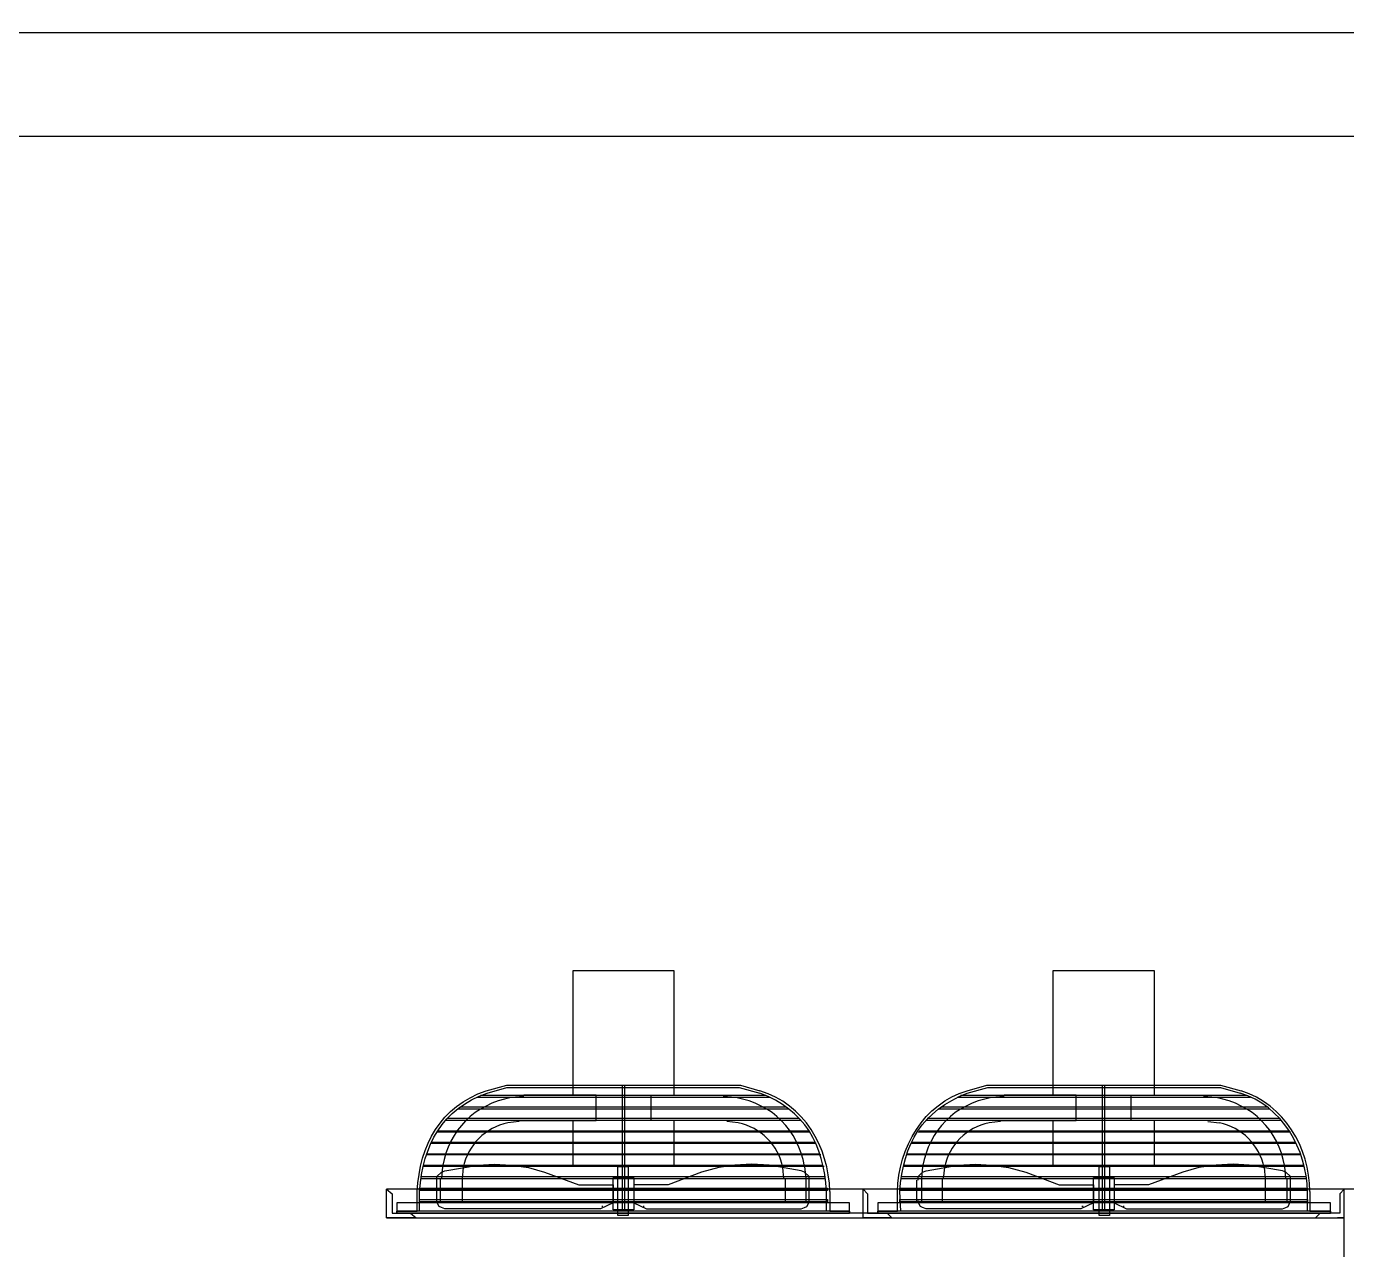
# Model space of a CAD drawing. Header units: metres. Extents: x 528964 to 529320, y 2673702 to 2674119.
# Drawn here: x 529130.01 to 529131.604, y 2673948.183 to 2673949.66 of the extents above; entities that cross this region are included whole.
import ezdxf

# ---------------------------------------------------------------- set-up
doc = ezdxf.new("R2010")
doc.units = ezdxf.units.M
doc.layers.add('300mm Hume Pipe', color=74, linetype='Continuous')
doc.layers.add('IDT', color=7, linetype='Continuous')

# ---------------------------------------------------------------- blocks, each defined once
blk = doc.blocks.new('IDT')
at = {"layer": 'IDT', "color": 0, "lineweight": 25}
for p, q in [((16.6422, 8.5717), (16.6422, 8.4072)), ((17.7985, 8.4417), (16.6422, 8.4417)), ((16.6422, 8.4417), (16.6505, 8.4417)), ((16.6768, 8.4417), (16.6422, 8.4417)), ((16.6422, 8.4417), (16.6422, 8.4072)), ((16.6477, 8.4127), (16.6477, 8.4362)), ((16.6477, 8.4362), (16.6713, 8.4362)), ((17.2052, 8.4362), (16.6588, 8.4362)), ((16.6588, 8.4362), (16.6588, 8.4237)), ((16.6865, 8.4362), (16.6588, 8.4362)), ((16.6588, 8.4362), (17.2052, 8.4362)), ((16.6588, 8.4334), (16.6588, 8.4362)), ((16.6588, 8.4362), (16.6588, 8.4334)), ((16.6837, 8.4334), (16.6588, 8.4334)), ((16.6588, 8.4334), (17.2052, 8.4334)), ((16.6713, 8.4362), (16.6768, 8.4417)), ((16.6713, 8.4362), (17.7695, 8.4362)), ((16.6837, 8.4099), (16.6837, 8.4334)), ((16.6865, 8.4334), (16.6865, 8.4099)), ((16.7169, 8.4307), (16.7127, 8.4293)), ((16.905, 8.4307), (16.7169, 8.4307)), ((16.9202, 8.4237), (16.905, 8.4307)), ((16.9202, 8.432), (16.9451, 8.432)), ((16.9202, 8.3933), (16.9202, 8.432)), ((16.9258, 8.439), (16.9382, 8.439)), ((16.9258, 8.3795), (16.9258, 8.439)), ((16.9313, 8.4334), (16.9313, 8.2813)), ((16.9341, 8.4334), (16.9341, 8.2813)), ((16.9382, 8.439), (16.9382, 8.3795)), ((16.9451, 8.432), (16.9451, 8.3933)), ((16.9451, 8.4237), (16.9603, 8.4307)), ((16.9603, 8.4307), (17.1471, 8.4307)), ((17.1471, 8.4307), (17.1512, 8.4293)), ((17.2052, 8.4362), (17.1775, 8.4362)), ((17.1775, 8.4334), (17.1789, 8.4099)), ((17.2052, 8.4334), (17.1816, 8.4334)), ((17.1816, 8.4334), (17.1816, 8.4099)), ((17.1886, 8.4417), (17.2231, 8.4417)), ((17.1941, 8.4362), (17.1886, 8.4417)), ((17.2176, 8.4362), (17.1941, 8.4362)), ((17.2052, 8.4237), (17.2052, 8.4362)), ((17.2052, 8.4362), (17.2052, 8.4334)), ((17.2052, 8.4334), (17.2052, 8.4362)), ((17.2176, 8.4127), (17.2176, 8.4362)), ((17.2231, 8.4417), (17.2231, 8.4072)), ((17.2674, 8.4362), (17.2397, 8.4362)), ((17.2397, 8.4362), (17.7861, 8.4362)), ((17.2397, 8.4334), (17.2397, 8.4362)), ((17.2397, 8.4362), (17.2397, 8.4334)), ((17.7861, 8.4362), (17.2397, 8.4362)), ((17.2397, 8.4362), (17.2397, 8.4237)), ((17.2632, 8.4334), (17.2397, 8.4334)), ((17.2397, 8.4334), (17.7861, 8.4334)), ((17.2632, 8.4099), (17.2632, 8.4334)), ((17.2674, 8.4334), (17.2674, 8.4099)), ((17.2978, 8.4307), (17.2937, 8.4293)), ((17.4845, 8.4307), (17.2978, 8.4307)), ((17.4998, 8.4237), (17.4845, 8.4307)), ((17.4998, 8.432), (17.5247, 8.432)), ((17.4998, 8.3933), (17.4998, 8.432)), ((17.5067, 8.439), (17.5191, 8.439)), ((17.5067, 8.3795), (17.5067, 8.439)), ((17.5108, 8.4334), (17.5108, 8.2813)), ((17.5136, 8.4334), (17.5136, 8.2813)), ((17.5191, 8.439), (17.5191, 8.3795)), ((17.5247, 8.432), (17.5247, 8.3933)), ((17.5247, 8.4237), (17.5399, 8.4307)), ((17.5399, 8.4307), (17.728, 8.4307)), ((17.728, 8.4307), (17.7321, 8.4293)), ((17.7861, 8.4362), (17.7584, 8.4362)), ((17.7584, 8.4334), (17.7584, 8.4099)), ((17.7861, 8.4334), (17.7612, 8.4334)), ((17.7612, 8.4334), (17.7612, 8.4099)), ((17.7861, 8.4362), (17.7861, 8.4334)), ((17.7861, 8.4334), (17.7861, 8.4362)), ((17.7861, 8.4237), (17.7861, 8.4362)), ((16.6588, 8.4237), (17.2052, 8.4237)), ((16.6865, 8.4224), (17.1789, 8.4224)), ((16.6865, 8.4196), (16.6865, 8.4224)), ((17.1789, 8.4196), (16.6865, 8.4196)), ((16.7086, 8.4251), (16.7072, 8.421)), ((16.7072, 8.421), (16.7072, 8.3961)), ((16.71, 8.4279), (16.7086, 8.4251)), ((16.7127, 8.4293), (16.71, 8.4279)), ((16.7114, 8.3947), (16.7114, 8.4237)), ((16.7376, 8.3947), (16.7376, 8.4237)), ((16.9078, 8.4279), (16.9092, 8.4279)), ((16.9202, 8.4016), (16.9202, 8.4237)), ((16.9451, 8.4016), (16.9451, 8.4237)), ((16.9576, 8.4279), (16.959, 8.4279)), ((17.1277, 8.3947), (17.1277, 8.4237)), ((17.1512, 8.4293), (17.154, 8.4279)), ((17.1526, 8.3947), (17.1526, 8.4237)), ((17.154, 8.4279), (17.1554, 8.4251)), ((17.1554, 8.4251), (17.1567, 8.421)), ((17.1581, 8.421), (17.1581, 8.3961)), ((17.1789, 8.4224), (17.1789, 8.4196)), ((17.2397, 8.4237), (17.7861, 8.4237)), ((17.266, 8.4224), (17.7584, 8.4224)), ((17.266, 8.4196), (17.266, 8.4224)), ((17.7584, 8.4196), (17.266, 8.4196)), ((17.2895, 8.4251), (17.2881, 8.421)), ((17.2881, 8.421), (17.2881, 8.3961)), ((17.2909, 8.4279), (17.2895, 8.4251)), ((17.2937, 8.4293), (17.2909, 8.4279)), ((17.2923, 8.3947), (17.2923, 8.4237)), ((17.3172, 8.3947), (17.3172, 8.4237)), ((17.4873, 8.4279), (17.4887, 8.4279)), ((17.4998, 8.4016), (17.4998, 8.4237)), ((17.5247, 8.4016), (17.5247, 8.4237)), ((17.5371, 8.4279), (17.5385, 8.4279)), ((17.7072, 8.3947), (17.7072, 8.4237)), ((17.7321, 8.4293), (17.7349, 8.4279)), ((17.7335, 8.3947), (17.7335, 8.4237)), ((17.7349, 8.4279), (17.7363, 8.4251)), ((17.7363, 8.4251), (17.7377, 8.421)), ((17.7377, 8.421), (17.7377, 8.3961)), ((17.7584, 8.4224), (17.7584, 8.4196)), ((16.6422, 8.4072), (16.6477, 8.4127)), ((16.6422, 8.4072), (16.6436, 8.4072)), ((16.6865, 8.4085), (17.1789, 8.4085)), ((16.6865, 8.4058), (16.6865, 8.4085)), ((17.1789, 8.4058), (16.6865, 8.4058)), ((16.8372, 8.3864), (16.8787, 8.4016)), ((16.8787, 8.4016), (16.9202, 8.4016)), ((16.9866, 8.4016), (16.9451, 8.4016)), ((17.0267, 8.3864), (16.9866, 8.4016)), ((17.1789, 8.4085), (17.1789, 8.4058)), ((17.2231, 8.4072), (17.2176, 8.4127)), ((17.266, 8.4085), (17.7584, 8.4085)), ((17.266, 8.4058), (17.266, 8.4085)), ((17.7584, 8.4058), (17.266, 8.4058)), ((17.4182, 8.3864), (17.4583, 8.4016)), ((17.4583, 8.4016), (17.4998, 8.4016)), ((17.5662, 8.4016), (17.5247, 8.4016)), ((17.6076, 8.3864), (17.5662, 8.4016)), ((17.7584, 8.4085), (17.7584, 8.4058)), ((16.6879, 8.3947), (17.1775, 8.3947)), ((17.1761, 8.3919), (16.6879, 8.3919)), ((16.7072, 8.3961), (16.7072, 8.3919)), ((16.7072, 8.3919), (16.7127, 8.3864)), ((16.7127, 8.3947), (16.7141, 8.3795)), ((16.7127, 8.3864), (16.7169, 8.385)), ((16.7169, 8.385), (16.757, 8.3781)), ((16.739, 8.3809), (16.7376, 8.3947)), ((16.8179, 8.3809), (16.8372, 8.3864)), ((16.9451, 8.3933), (16.9202, 8.3933)), ((17.0475, 8.3809), (17.0267, 8.3864)), ((17.1471, 8.385), (17.1083, 8.3781)), ((17.1249, 8.3809), (17.1263, 8.3947)), ((17.1512, 8.3864), (17.1471, 8.385)), ((17.1512, 8.3795), (17.1526, 8.3947)), ((17.1567, 8.3919), (17.1512, 8.3864)), ((17.1567, 8.3961), (17.1567, 8.3919)), ((17.2688, 8.3947), (17.757, 8.3947)), ((17.757, 8.3919), (17.2688, 8.3919)), ((17.2881, 8.3961), (17.2881, 8.3919)), ((17.2881, 8.3919), (17.2937, 8.3864)), ((17.2937, 8.3795), (17.2923, 8.3947)), ((17.2937, 8.3864), (17.2978, 8.385)), ((17.2978, 8.385), (17.3366, 8.3781)), ((17.3186, 8.3947), (17.32, 8.3809)), ((17.3974, 8.3809), (17.4182, 8.3864)), ((17.5247, 8.3933), (17.4998, 8.3933)), ((17.627, 8.3809), (17.6076, 8.3864)), ((17.728, 8.385), (17.6879, 8.3781)), ((17.7059, 8.3809), (17.7072, 8.3947)), ((17.7321, 8.3864), (17.728, 8.385)), ((17.7307, 8.3795), (17.7321, 8.3947)), ((17.7377, 8.3919), (17.7321, 8.3864)), ((17.7377, 8.3961), (17.7377, 8.3919)), ((16.6906, 8.3795), (17.1747, 8.3795)), ((17.1733, 8.3781), (16.6906, 8.3781)), ((16.757, 8.3781), (16.7764, 8.3767)), ((16.7764, 8.3767), (16.7971, 8.3781)), ((16.7971, 8.3781), (16.8179, 8.3809)), ((16.8718, 8.3242), (16.8718, 8.3795)), ((16.8718, 8.3795), (16.9935, 8.3795)), ((16.9382, 8.3795), (16.9258, 8.3795)), ((16.9935, 8.3795), (16.9935, 8.3242)), ((17.0682, 8.3781), (17.0475, 8.3809)), ((17.0876, 8.3767), (17.0682, 8.3781)), ((17.1083, 8.3781), (17.0876, 8.3767)), ((17.2702, 8.3795), (17.7543, 8.3795)), ((17.7543, 8.3781), (17.2715, 8.3781)), ((17.3366, 8.3781), (17.3573, 8.3767)), ((17.3573, 8.3767), (17.378, 8.3781)), ((17.378, 8.3781), (17.3974, 8.3809)), ((17.4514, 8.3242), (17.4514, 8.3795)), ((17.4514, 8.3795), (17.5731, 8.3795)), ((17.5191, 8.3795), (17.5067, 8.3795)), ((17.5731, 8.3795), (17.5731, 8.3242)), ((17.6478, 8.3781), (17.627, 8.3809)), ((17.6685, 8.3767), (17.6478, 8.3781)), ((17.6879, 8.3781), (17.6685, 8.3767)), ((16.6948, 8.3657), (17.1706, 8.3657)), ((17.1692, 8.3643), (16.6948, 8.3643)), ((16.7003, 8.3518), (17.165, 8.3518)), ((17.2743, 8.3657), (17.7501, 8.3657)), ((17.7501, 8.3643), (17.2757, 8.3643)), ((17.2798, 8.3518), (17.7446, 8.3518)), ((17.1637, 8.3504), (16.7017, 8.3504)), ((16.7072, 8.338), (17.1567, 8.338)), ((17.1554, 8.3366), (16.7086, 8.3366)), ((17.7446, 8.3504), (17.2812, 8.3504)), ((17.2881, 8.338), (17.7377, 8.338)), ((17.7363, 8.3366), (17.2895, 8.3366)), ((16.7183, 8.3242), (17.1471, 8.3242)), ((17.1457, 8.3214), (16.7197, 8.3214)), ((16.8068, 8.3255), (16.793, 8.3269)), ((16.8068, 8.3242), (16.8995, 8.3242)), ((16.8995, 8.3242), (16.8995, 8.2937)), ((17.0572, 8.3242), (16.9659, 8.3242)), ((16.9659, 8.3242), (16.9659, 8.2937)), ((17.0572, 8.3255), (17.071, 8.3269)), ((17.2978, 8.3242), (17.7266, 8.3242)), ((17.7252, 8.3214), (17.3006, 8.3214)), ((17.3739, 8.3269), (17.3877, 8.3255)), ((17.3877, 8.3242), (17.479, 8.3242)), ((17.479, 8.3242), (17.479, 8.2937)), ((17.6381, 8.3242), (17.5454, 8.3242)), ((17.5454, 8.3242), (17.5454, 8.2937)), ((17.6381, 8.3255), (17.6519, 8.3269)), ((16.7321, 8.3103), (17.1318, 8.3103)), ((17.1291, 8.3076), (16.7349, 8.3076)), ((17.313, 8.3103), (17.7128, 8.3103)), ((17.71, 8.3076), (17.3158, 8.3076)), ((16.7556, 8.2965), (17.1097, 8.2965)), ((17.1056, 8.2937), (16.7598, 8.2937)), ((16.7916, 8.2813), (16.7667, 8.2882)), ((16.7916, 8.2841), (16.7681, 8.291)), ((16.7971, 8.2965), (16.8123, 8.2951)), ((16.8995, 8.2937), (16.8123, 8.2937)), ((16.8718, 8.143), (16.8718, 8.2937)), ((16.9659, 8.2937), (17.053, 8.2937)), ((16.9935, 8.2937), (16.9935, 8.143)), ((17.053, 8.2951), (17.0682, 8.2965)), ((17.0973, 8.291), (17.0724, 8.2841)), ((17.0973, 8.2882), (17.0738, 8.2813)), ((17.3352, 8.2965), (17.6893, 8.2965)), ((17.6851, 8.2937), (17.3407, 8.2937)), ((17.3725, 8.2841), (17.3476, 8.291)), ((17.3711, 8.2813), (17.3476, 8.2882)), ((17.3767, 8.2965), (17.3919, 8.2951)), ((17.479, 8.2937), (17.3919, 8.2937)), ((17.4514, 8.143), (17.4514, 8.2937)), ((17.5454, 8.2937), (17.6325, 8.2937)), ((17.5731, 8.2937), (17.5731, 8.143)), ((17.6325, 8.2951), (17.6478, 8.2965)), ((17.6768, 8.291), (17.6533, 8.2841)), ((17.6782, 8.2882), (17.6533, 8.2813)), ((17.0724, 8.2841), (16.7916, 8.2841)), ((17.0738, 8.2813), (16.7916, 8.2813)), ((17.6533, 8.2813), (17.3711, 8.2813)), ((17.6533, 8.2841), (17.3725, 8.2841)), ((16.9935, 8.143), (16.8718, 8.143)), ((17.5731, 8.143), (17.4514, 8.143))]:
    blk.add_line(p, q, dxfattribs=at)
at = {"layer": 'IDT', "color": 8, "lineweight": 25}
for p, q in [((17.7695, 8.4362), (17.7626, 8.4417)), ((17.7626, 8.4417), (17.7985, 8.4417)), ((17.7916, 8.4362), (17.7695, 8.4362)), ((17.7916, 8.4127), (17.7916, 8.4362)), ((17.7985, 8.4417), (17.7985, 8.4072)), ((16.6062, 8.4072), (17.7985, 8.4072)), ((17.7985, 8.4072), (17.7916, 8.4127))]:
    blk.add_line(p, q, dxfattribs=at)
at = {"layer": 'IDT', "color": 0}
for p, q in [((19.4275, 7.1354), (12.7275, 7.1354)), ((19.5525, 7.0104), (12.6025, 7.0104))]:
    blk.add_line(p, q, dxfattribs=at)
at = {"layer": 'IDT', "color": 0, "lineweight": 25}
for centre, start, end in [((16.8068, 8.3947), 191.5341, 258.4659), ((17.0572, 8.3947), 281.5341, 348.4659), ((17.3877, 8.3947), 191.5341, 258.4659), ((17.6381, 8.3947), 281.5341, 348.4659)]:
    blk.add_arc(centre, 0.0692, start, end, dxfattribs=at)
for points in [[(16.6837, 8.4099), (16.6843, 8.3566), (16.7146, 8.305), (16.7667, 8.2882)], [(16.6865, 8.4099), (16.6877, 8.3588), (16.7169, 8.3063), (16.7681, 8.291)], [(17.1789, 8.4099), (17.1749, 8.3519), (17.1514, 8.3122), (17.0973, 8.291)], [(17.1816, 8.4099), (17.1805, 8.3571), (17.1501, 8.3034), (17.0973, 8.2882)], [(17.2632, 8.4099), (17.2647, 8.3557), (17.2943, 8.3048), (17.3476, 8.2882)], [(17.2674, 8.4099), (17.2701, 8.3527), (17.2939, 8.3116), (17.3476, 8.291)], [(17.7584, 8.4099), (17.7544, 8.3534), (17.7315, 8.3101), (17.6768, 8.291)], [(17.7612, 8.4099), (17.7584, 8.3532), (17.733, 8.3072), (17.6782, 8.2882)], [(16.7141, 8.3795), (16.7221, 8.3353), (16.7529, 8.3045), (16.7971, 8.2965)], [(17.0682, 8.2965), (17.1124, 8.3045), (17.1432, 8.3353), (17.1512, 8.3795)], [(17.2937, 8.3795), (17.3016, 8.3353), (17.3324, 8.3045), (17.3767, 8.2965)], [(17.6478, 8.2965), (17.692, 8.3045), (17.7228, 8.3353), (17.7307, 8.3795)]]:
    blk.add_open_spline(points, degree=3, dxfattribs=at)

msp = doc.modelspace()

# ---------------------------------------------------------------- hatches: boundary and pattern name
at = {"layer": '300mm Hume Pipe'}
h = msp.add_hatch(dxfattribs=at)
h.set_pattern_fill('ANSI37', color=74, scale=0.1)
h.set_pattern_definition([(45, (-819.6, 300), (-0.224506403027, 0.224506403027), []), (135, (-819.6, 300), (-0.224506403027, -0.224506403027), [])])
edge = h.paths.add_edge_path(flags=17)
edge.add_line((529158.6221, 2673955.0829), (529117.9503, 2673955.0829))
edge.add_arc((529117.9503, 2673954.1829), 0.9, 90, 180)
edge.add_line((529117.0503, 2673954.1829), (529117.0503, 2673948.2028))
edge.add_line((529117.0503, 2673948.2028), (529116.7503, 2673948.2028))
edge.add_line((529116.7503, 2673948.2028), (529116.7503, 2673954.4829))
edge.add_arc((529117.6503, 2673954.4829), 0.9, 90, 180, ccw=False)
edge.add_line((529117.6503, 2673955.3829), (529158.6221, 2673955.3829))
edge.add_line((529158.6221, 2673955.3829), (529158.6221, 2673955.0829))
edge = h.paths.add_edge_path()
edge.add_line((529158.6221, 2673955.7829), (529158.6221, 2673955.4829))
edge.add_line((529158.6221, 2673955.4829), (529117.5662, 2673955.4829))
edge.add_arc((529117.5662, 2673954.5829), 0.9, 90, 180)
edge.add_line((529116.6662, 2673954.5829), (529116.6662, 2673948.2028))
edge.add_line((529116.6662, 2673948.2028), (529116.3662, 2673948.2028))
edge.add_line((529116.3662, 2673948.2028), (529116.3662, 2673954.8829))
edge.add_arc((529117.2662, 2673954.8829), 0.9, 90, 180, ccw=False)
edge.add_line((529117.2662, 2673955.7829), (529158.6221, 2673955.7829))

# ---------------------------------------------------------------- block references
at = {"layer": 'IDT', "color": 8, "rotation": 180}
msp.add_blockref('IDT', (529148.2433, 2673956.663), dxfattribs=at)

doc.saveas('drawing.dxf')
